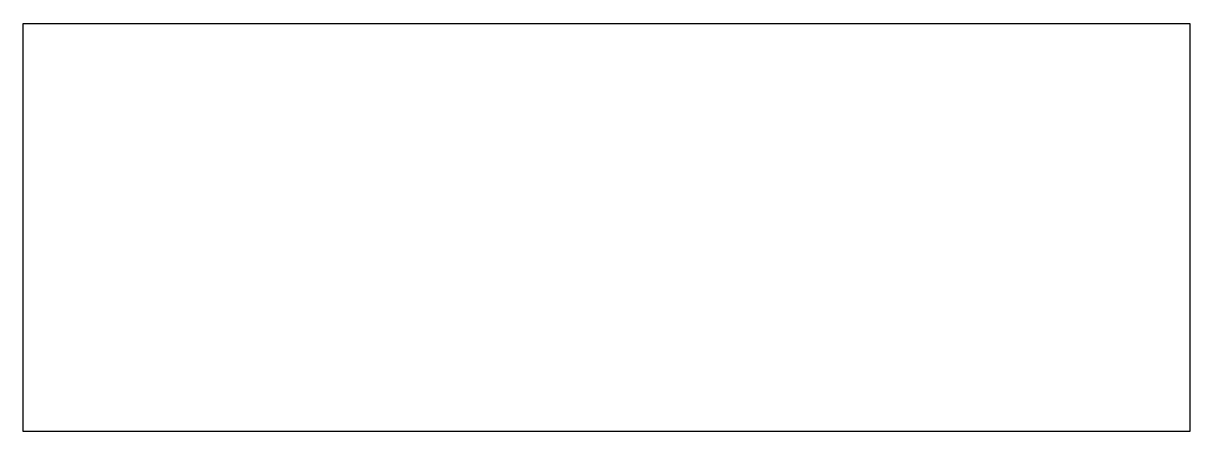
# Model space of a CAD drawing. Extents: x -0.488 to 0.491, y -0.14 to 0.202.
import ezdxf

# ---------------------------------------------------------------- set-up
doc = ezdxf.new("R2010")
doc.units = 13
doc.header["$MEASUREMENT"] = 0

msp = doc.modelspace()

# ---------------------------------------------------------------- linework, layer by layer
for p, q in [((-0.48815, 0.20243), (0.49113, 0.20243)), ((-0.48815, -0.14027), (-0.48815, 0.20243)), ((0.49113, 0.20243), (0.49113, -0.14027)), ((0.49113, -0.14027), (-0.48815, -0.14027))]:
    msp.add_line(p, q)

doc.saveas('drawing.dxf')
